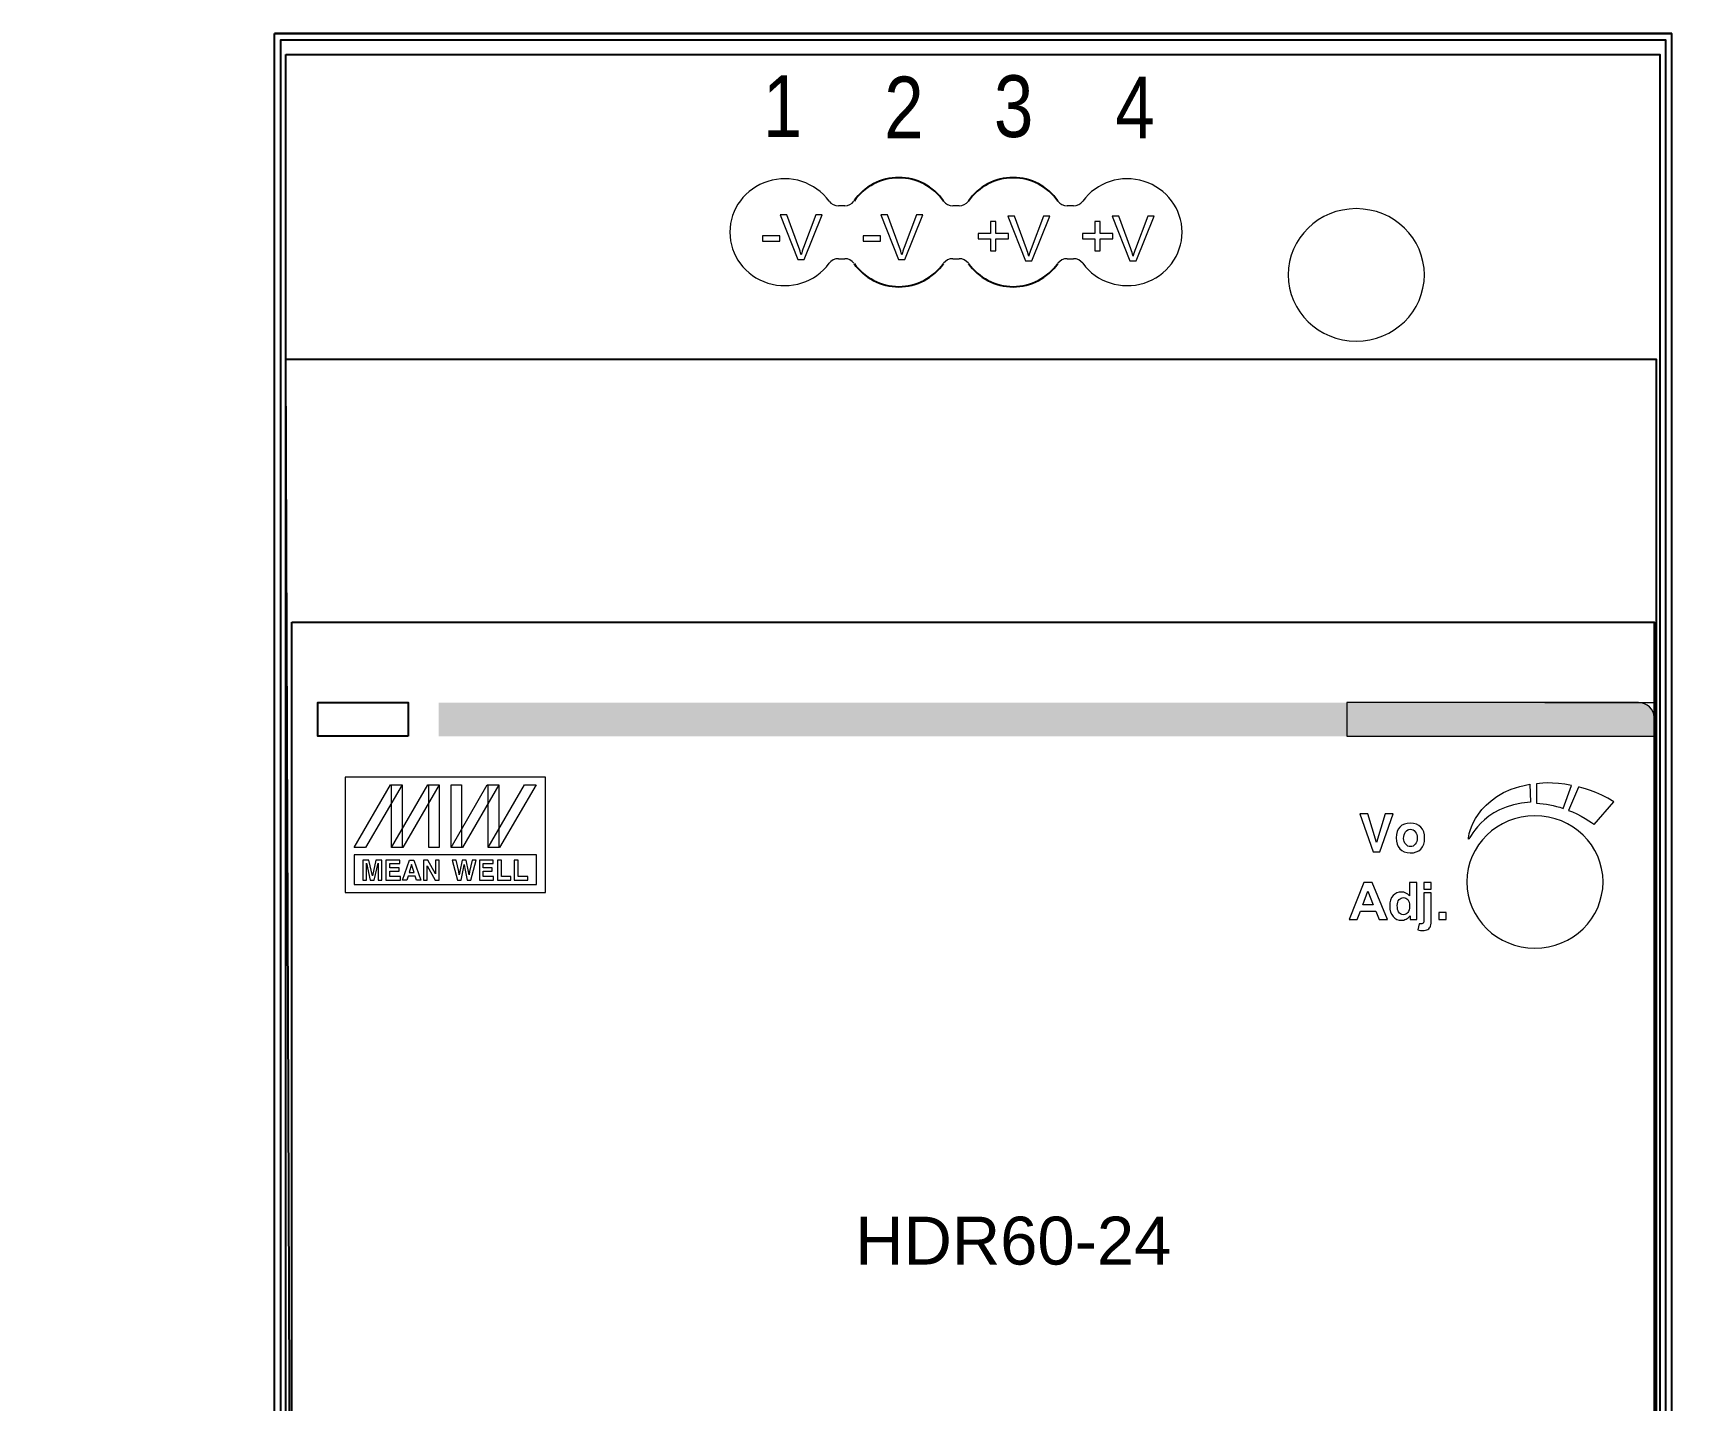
# Model space of a CAD drawing. Header units: millimetres. Extents: x -41 to 354635, y 12 to 309.
# Drawn here: x 896.1 to 958.8, y 72.4 to 123.8 of the extents above; entities that cross this region are included whole.
import ezdxf

# ---------------------------------------------------------------- set-up
doc = ezdxf.new("R2010")
doc.units = ezdxf.units.MM
doc.styles.add('ARIALN', font='ARIALN.TTF')
doc.styles.get("Standard").update_dxf_attribs({"font": 'arial.ttf'})

# ---------------------------------------------------------------- blocks, each defined once
blk = doc.blocks.new('CF_UBI_TEST')
at = {"color": 7, "attachment_point": 1, "style": 'ARIALN'}
for s, insert, char_height, width in [('{\\H1x;DA}', (4.222, 82.421), 2.0982, 51938.4365), ('{\\H1x;DA}', (9.138, 82.421), 2.0982, 51938.4365), ('{\\H1x;DA}', (14.301, 82.421), 2.0982, 51938.4365), ('{\\H1x;DA}', (19.135, 82.421), 2.0982, 51938.4365), ('{\\H1x;DA}', (24.575, 82.421), 2.0982, 51938.4365), ('{\\H1x;DA}', (29.408, 82.421), 2.0982, 51938.4365), ('{\\H1x;DALI}', (14.37, 72.155), 3.69512, 354377.8999), ('TEST', (19.973, 62.97), 1.9, 51938.43645), ('{\\fCentury Gothic|b0|i0|c0|p0;CONTROL}', (20.147, 59.827), 2.25, 70729.67446), ('{\\fCalibri|b0|i0|c0|p0;FREAK}', (20.445, 56.397), 3.7, 113759.6401), ('DA', (15.881, 54.755), 1.7698, 43809.20404), ('UBi', (20.396, 50.867), 8.7, 280539.29984), ('DA', (15.881, 40.081), 1.7698, 43809.20404)]:
    blk.add_mtext(s, dxfattribs=dict(at, insert=insert, char_height=char_height, width=width))
at = {"flags": 1}
for tag, p in [('DA1+', (5.851, 93.011)), ('DA1-', (10.714, 93.011)), ('DA2+', (15.664, 93.011)), ('DA2-', (20.697, 93.014)), ('DA3+', (5.851, -5)), ('DA3-', (10.714, -5)), ('DA4+', (15.664, -5)), ('DA4-', (20.697, -4.997)), ('DA5+', (25.61, -5)), ('DA5-', (30.606, -5))]:
    blk.add_attdef(tag, p, '', height=1, dxfattribs=at)
blk = doc.blocks.new('CF_EDIDIO_4P')
at = {"color": 7, "attachment_point": 1, "style": 'ARIALN'}
for s, insert, char_height, width in [('{\\H1x;+}', (7.747, 84.67), 2.2, 51938.4365), ('-', (12.973, 84.685), 2.2, 51938.4365), ('{\\H1x;+}', (22.747, 84.67), 2.2, 51938.4365), ('-', (27.973, 84.685), 2.2, 51938.4365), ('{\\H1x;IR}', (42.189, 84.683), 2.2, 51938.4365), ('3V3', (50.867, 84.702), 2.2, 51938.4365), ('-', (58.05, 84.672), 2.2, 51938.4365), ('+', (62.839, 84.702), 2.2, 51938.4365), ('{\\H0.88x;DATA 1}', (9.26, 79.44), 2.5, 51938.43645), ('{\\H0.88x;DATA 2}', (24.26, 79.44), 2.5, 51938.43645), ('{\\H0.88x;LG}', (36.995, 79.44), 2.5, 51938.43645), ('{\\H0.88x;LG}', (46.995, 79.44), 2.5, 51938.43645), ('{\\H0.88x;24V}', (58.666, 79.44), 2.5, 51938.43645), ('{\\H0.88x;DALI / DMX LINES}', (9.631, 71.584), 2.5, 51938.43645), ('{\\H0.88x;AUXILARY}', (39.596, 71.584), 2.5, 51938.43645), ('{\\H0.88x;DC IN}', (57.74, 71.584), 2.5, 51938.43645)]:
    blk.add_mtext(s, dxfattribs=dict(at, insert=insert, char_height=char_height, width=width))
at = {"color": 1, "attachment_point": 1, "style": 'ARIALN'}
for s, insert, char_height, width in [('{\\fCalibri|b0|i0|c0|p0;\\H1x;CONTROL}', (50.357, 60.555), 2.82024, 84508.18743), ('\\fCalibri|b0|i0|c0|p0;FREAK', (50.296, 56.881), 4.452, 131949.21015)]:
    blk.add_mtext(s, dxfattribs=dict(at, insert=insert, char_height=char_height, width=width))
at = {"color": 7, "true_color": 0xffffff, "attachment_point": 1, "style": 'ARIALN'}
for s, insert, char_height, width in [('{\\fCalibri|b0|i0|c0|p0;Mon    12:10\\P18/12/2025\\PProfile 1}', (7.447, 59.411), 1.8, 52714.6545), ('{\\fCalibri|b0|i0|c0|p0;DC IN}', (32.886, 56.823), 2, 59475.48285), ('{\\fCalibri|b0|i0|c0|p0;Made In Australia}', (6.794, 47.74), 2, 65423.03113), ('{\\fCalibri|b0|i0|c0|p0;DATA}', (33.065, 44.825), 2, 59475.48285), ('{\\fCalibri|b0|i0|c0|p0;24VDC IN <400mA}', (6.794, 42.957), 1.9, 65423.03113)]:
    blk.add_mtext(s, dxfattribs=dict(at, insert=insert, char_height=char_height, width=width))
at = {"flags": 1}
for tag, p in [('PWR_NEG', (58.516, 93.18)), ('PWR_POS', (63.513, 93.18)), ('DA1+', (8.633, 93.011)), ('DA1-', (13.496, 93.011)), ('DA1G', (18.445, 93.011)), ('DA2+', (23.478, 93.014)), ('DA2-', (28.392, 93.011)), ('DA2G', (33.388, 93.011)), ('IN1', (8.44, -5.076)), ('IN2', (13.299, -5.073)), ('IN3', (18.252, -5.076)), ('IN4', (23.288, -5.076)), ('IN5', (28.198, -5.076)), ('IN6', (33.195, -5.076)), ('IN7', (38.475, -4.997)), ('IN8', (43.341, -5)), ('IN9', (48.29, -5)), ('IN10', (53.326, -5)), ('IN11', (58.237, -5)), ('IN12', (63.233, -5))]:
    blk.add_attdef(tag, p, '', height=1, dxfattribs=at)
blk = doc.blocks.new('CF_UBI_POWER')
at = {"color": 7, "attachment_point": 1, "style": 'ARIALN'}
for s, insert, char_height, width in [('{\\H1x;DA}', (4.222, 82.421), 2.0982, 51938.4365), ('{\\H1x;DA}', (9.138, 82.421), 2.0982, 51938.4365), ('{\\H1x;DA}', (14.301, 82.421), 2.0982, 51938.4365), ('{\\H1x;DA}', (19.135, 82.421), 2.0982, 51938.4365), ('-', (25.294, 82.421), 2.098, 51938.4365), ('+', (30.003, 82.421), 2.098, 51938.4365), ('{\\H0.8119x;DALI }', (9.539, 72.105), 3.69512, 354377.8999), ('TEST', (19.973, 62.97), 1.9, 51938.43645), ('DC IN', (29.332, 62.97), 1.9, 51938.43645), ('{\\fCentury Gothic|b0|i0|c0|p0;CONTROL}', (20.147, 59.827), 2.25, 70729.67446), ('{\\fCalibri|b0|i0|c0|p0;FREAK}', (20.445, 56.397), 3.7, 113759.6401), ('DA', (15.881, 54.755), 1.7698, 43809.20404), ('UBi', (20.396, 50.867), 8.7, 280539.29984), ('POWER', (20.95, 41.232), 3.3, 152994.4125), ('DA', (15.881, 40.081), 1.7698, 43809.20404)]:
    blk.add_mtext(s, dxfattribs=dict(at, insert=insert, char_height=char_height, width=width))
at = {"flags": 1}
for tag, p in [('DA1+', (5.851, 93.011)), ('DA1-', (10.714, 93.011)), ('DA2+', (15.664, 93.011)), ('DA2-', (20.697, 93.014)), ('PWR_NEG', (25.607, 93.014)), ('PWR_POS', (30.603, 93.014)), ('DA3+', (5.848, -4.997)), ('DA3-', (10.714, -5)), ('DA4+', (15.664, -5)), ('DA4-', (20.7, -5)), ('DA5+', (25.61, -5)), ('DA5-', (30.606, -5))]:
    blk.add_attdef(tag, p, '', height=1, dxfattribs=at)
blk = doc.blocks.new('CF_EDIDIO_6P')
at = {"color": 7, "attachment_point": 1, "style": 'ARIALN'}
for s, insert, char_height, width in [('{\\H1x;+}', (10.213, 84.389), 2.2, 51938.4365), ('-', (15.438, 84.404), 2.2, 51938.4365), ('{\\H1x;+}', (25.213, 84.389), 2.2, 51938.4365), ('-', (30.438, 84.404), 2.2, 51938.4365), ('{\\H1x;+}', (40.213, 84.389), 2.2, 51938.4365), ('-', (45.438, 84.404), 2.2, 51938.4365), ('{\\H1x;+}', (55.213, 84.389), 2.2, 51938.4365), ('-', (60.438, 84.404), 2.2, 51938.4365), ('{\\H1x;IR}', (74.655, 84.402), 2.2, 51938.4365), ('3V3', (83.332, 84.421), 2.2, 51938.4365), ('-', (90.516, 84.391), 2.2, 51938.4365), ('+', (95.305, 84.421), 2.2, 51938.4365), ('{\\H0.88x;DATA 1}', (11.725, 79.12), 2.5, 51938.43645), ('{\\H0.88x;DATA 2}', (26.725, 79.12), 2.5, 51938.43645), ('{\\H0.88x;DATA 3}', (41.725, 79.12), 2.5, 51938.43645), ('{\\H0.88x;DATA 4}', (56.725, 79.12), 2.5, 51938.43645), ('{\\H0.88x;LG}', (69.46, 79.083), 2.5, 51938.43645), ('{\\H0.88x;LG}', (79.46, 79.083), 2.5, 51938.43645), ('{\\H0.88x;24V}', (91.132, 79.083), 2.5, 51938.43645), ('{\\H0.88x;DALI / DMX LINES}', (27.814, 71.253), 2.5, 51938.43645), ('{\\H0.88x;AUXILARY}', (72.061, 71.253), 2.5, 51938.43645), ('{\\H0.88x;DC IN}', (90.206, 71.253), 2.5, 51938.43645)]:
    blk.add_mtext(s, dxfattribs=dict(at, insert=insert, char_height=char_height, width=width))
at = {"ltscale": 0.5}
for tag, p in [('DA1+', (11.265, 92.5)), ('DA1-', (16.128, 92.5)), ('DA1G', (20.994, 92.497)), ('DA2+', (25.856, 92.497)), ('DA2-', (30.719, 92.497)), ('DA2G', (35.585, 92.494)), ('DA2+', (40.705, 92.497)), ('DA3-', (45.568, 92.497)), ('DA3G', (50.434, 92.494)), ('DA4+', (55.895, 92.573)), ('DA4-', (60.758, 92.573)), ('DA4G', (65.624, 92.57)), ('PWR_NEG', (90.64, 92.576)), ('PWR_POS', (95.506, 92.573)), ('IN1', (10.826, -5.076)), ('IN2', (15.692, -5.08)), ('IN3', (20.642, -5.08)), ('IN4', (25.678, -5.08)), ('IN5', (30.537, -5.076)), ('IN6', (35.487, -5.076)), ('IN7', (40.523, -5.076)), ('IN8', (45.436, -5.08)), ('IN9', (50.43, -5.076)), ('IN10', (55.716, -5.003)), ('IN11', (60.579, -5.003)), ('IN12', (65.529, -5.003)), ('IN13', (70.565, -5.003)), ('IN14', (75.475, -5.003)), ('IN15', (80.471, -5.003)), ('IN16', (85.504, -5)), ('IN17', (90.417, -5.003)), ('IN18', (95.411, -5))]:
    blk.add_attdef(tag, p, '', height=1, dxfattribs=at)
blk = doc.blocks.new('CF_DALI_0_10')
at = {"color": 7, "attachment_point": 1, "style": 'ARIALN'}
for s, insert, char_height, width in [('{\\H1x;+}', (8.06, 83.52), 2.0982, 51938.4365), ('{\\H1x;-}', (13.058, 83.52), 2.0982, 51938.4365), ('SPARE', (32.957, 83.52), 1.8, 51938.4365), ('{\\H1x;-}', (58.723, 83.52), 2.0982, 51938.4365), ('{\\H1x;+}', (63.423, 83.52), 2.0982, 51938.4365), ('{\\H1x;DC IN}', (7.62, 72.398), 2.2, 51938.4365), ('SPARE', (32.906, 72.442), 2.2, 51938.43645), ('0-10V', (58.167, 72.398), 2.2, 51938.4365)]:
    blk.add_mtext(s, dxfattribs=dict(at, insert=insert, char_height=char_height, width=width))
at = {"color": 254, "lineweight": 5, "insert": (34.159, 57.722), "char_height": 2, "width": 59475.48285, "attachment_point": 1, "style": 'ARIALN'}
blk.add_mtext('{\\fCalibri|b0|i0|c0|p0;DC IN}', dxfattribs=at)
at = {"ltscale": 0.5}
for tag, p in [('PWR_POS', (8.677, 92.944)), ('PWR_NEG', (13.539, 92.944)), ('DA1+', (48.349, -5)), ('DA1-', (53.385, -5))]:
    blk.add_attdef(tag, p, '', height=1, dxfattribs=at)
blk = doc.blocks.new('CF_LIDA_D')
at = {"color": 7, "attachment_point": 1, "style": 'ARIALN'}
for s, insert, char_height, width in [('1', (8.687, 83.502), 2.098, 51938.4365), ('SPARE', (25.851, 83.52), 1.8, 51938.4365), ('DA', (37.805, 83.52), 1.8, 51938.4365), ('DA', (43.383, 83.442), 1.8, 51938.4365), ('DA', (48.456, 83.442), 1.8, 51938.4365), ('DA', (53.413, 83.442), 1.8, 51938.4365), ('{\\H1x;-}', (58.723, 83.52), 2.0982, 51938.4365), ('{\\H1x;+}', (63.423, 83.52), 2.0982, 51938.4365), ('TRIGGER', (5.016, 72.495), 2.2, 51938.43645), ('NOT USED', (20.366, 72.442), 2.2, 51938.43645), ('DALI', (39.208, 72.442), 2.2, 51938.43645), ('DALI', (49.074, 72.442), 2.2, 51938.43645), ('{\\H1x;DC IN}', (58.167, 72.398), 2.2, 51938.4365)]:
    blk.add_mtext(s, dxfattribs=dict(at, insert=insert, char_height=char_height, width=width))
at = {"color": 254, "lineweight": 5, "insert": (34.159, 57.722), "char_height": 2, "width": 59475.48285, "attachment_point": 1, "style": 'ARIALN'}
blk.add_mtext('{\\fCalibri|b0|i0|c0|p0;DC IN}', dxfattribs=at)
at = {"ltscale": 0.5}
for tag, p in [('DA1+', (38.715, 93.02)), ('DA1-', (43.578, 93.02)), ('PWR_NEG', (58.473, 93.02)), ('PWR_POS', (63.556, 93.02))]:
    blk.add_attdef(tag, p, '', height=1, dxfattribs=at)
blk = doc.blocks.new('CF_DMX_SLITTER')
at = {"color": 7, "lineweight": 5, "attachment_point": 1, "style": 'ARIALN'}
for s, insert, char_height, width in [('{\\H1x;+}', (8.655, 83.459), 2.0982, 51938.11715), ('{\\H1x;-}', (13.906, 83.723), 2.0982, 51937.97016), ('{\\H1x;+}', (24.345, 83.459), 2.0982, 51938.11715), ('{\\H1x;-}', (29.596, 83.723), 2.0982, 51937.97016), ('{\\H1x;-}', (58.723, 83.58), 2.0982, 51938.4365), ('{\\H1x;-}', (58.723, 83.58), 2.0982, 51938.4365), ('{\\H1x;+}', (63.423, 83.58), 2.0982, 51938.4365), ('{\\H1x;+}', (63.423, 83.421), 2.0982, 51938.4365), ('NOT CONNECTED', (39.338, 82.883, 25.658), 1.6, 51938.4365), ('DMX512 IN', (8.55, 71.682, 25.658), 1.6, 51938.43645), ('DMX THRU', (24.487, 71.629, 25.658), 1.6, 51938.43645), ('SPARE', (44.146, 71.744, 25.658), 1.6, 51938.4365), ('24VDC IN', (57.284, 71.744, 25.658), 1.6, 51938.4365)]:
    blk.add_mtext(s, dxfattribs=dict(at, insert=insert, char_height=char_height, width=width))
at = {"color": 1, "lineweight": 5, "attachment_point": 1, "style": 'ARIALN'}
for s, insert, char_height, width in [('{\\fCalibri|b0|i0|c0|p0;\\H1x;CONTROL}', (4.921, 61.479), 2.82024, 84508.18743), ('\\pxt97;{\\fCalibri|b0|i0|c0|p0;-A}', (65.501, 59.745), 2, 57310.60286), ('\\fCalibri|b0|i0|c0|p0;FREAK', (4.861, 57.805), 4.452, 131949.21015)]:
    blk.add_mtext(s, dxfattribs=dict(at, insert=insert, char_height=char_height, width=width))
at = {"color": 254, "lineweight": 5, "char_height": 2, "width": 59475.48285, "attachment_point": 1, "style": 'ARIALN'}
for s, insert in [('{\\fCalibri|b0|i0|c0|p0;DC IN}', (34.159, 57.722)), ('{\\fCalibri|b0|i0|c0|p0;DATA}', (34.339, 42.672))]:
    blk.add_mtext(s, dxfattribs=dict(at, insert=insert))
at = {"ltscale": 0.5}
for tag, p in [('DA1+', (8.673, 92.947)), ('DA1-', (13.536, 92.947)), ('DA1G', (18.486, 92.947)), ('DA2+', (23.519, 92.95)), ('DA2-', (28.381, 92.95)), ('DA2G', (33.331, 92.95)), ('PWR_NEG', (58.473, 93.02)), ('PWR_POS', (63.47, 93.02)), ('DA3+', (8.495, -5.073)), ('DA3-', (13.357, -5.073)), ('DA3G', (18.307, -5.073)), ('DA4+', (23.343, -5.073)), ('DA4-', (28.206, -5.073)), ('DA4G', (33.155, -5.073)), ('DA5+', (38.53, -4.994)), ('DA5-', (43.393, -4.994)), ('DA5G', (48.342, -4.994)), ('DA6+', (53.381, -4.997)), ('DA6-', (58.244, -4.997)), ('DA6G', (63.194, -4.997))]:
    blk.add_attdef(tag, p, '', height=1, dxfattribs=at)
blk = doc.blocks.new('ADM_HDR60-24')
h = blk.add_hatch(color=7)
edge = h.paths.add_edge_path(flags=0)
edge.add_spline(control_points=[(6.173, 62.518), (6.173, 62.518), (51.249, 62.518), (51.249, 62.518), (51.571, 62.518), (51.835, 62.269), (51.835, 61.965), (51.835, 61.965), (51.835, 61.254), (51.835, 61.254), (51.835, 61.254), (6.169, 61.254), (6.169, 61.254), (6.169, 61.254), (6.173, 62.518), (6.173, 62.518), (6.173, 62.518), (6.173, 62.518), (6.173, 62.518)], knot_values=[0, 0, 0, 0, 1, 1, 1, 2, 2, 2, 3, 3, 3, 4, 4, 4, 5, 5, 5, 6, 6, 6, 6], degree=3, periodic=1)
at = {"ltscale": 0.5}
for p, q in [((52.5, 87.672), (0, 87.672)), ((17.5, 87.672), (52.5, 87.672))]:
    blk.add_line(p, q, dxfattribs=at)
for points in [[(0, 87.672), (52.496, 87.672), (52.496, 0), (0, 0)], [(52.26, 0.23), (0.246, 0.23), (0.246, 87.433), (52.26, 87.433)], [(0.435, 86.88), (52.052, 86.88), (52.052, 0.793), (0.435, 0.793)], [(51.91, 12.249), (0.652, 12.249), (0.435, 75.423), (51.91, 75.423)], [(0.652, 65.542), (51.835, 65.542), (51.835, 22.13), (0.652, 22.13)], [(5.028, 61.251), (1.628, 61.251), (1.628, 62.519), (5.028, 62.519)]]:
    blk.add_lwpolyline(points, close=True, dxfattribs=at)
at = {"color": 7, "lineweight": 5}
for points in [[(21.428, 81.193), (21.191, 81.193)], [(25.725, 81.193), (25.488, 81.193)], [(30.023, 81.193), (29.787, 81.193)], [(21.191, 79.203), (21.428, 79.203)], [(25.488, 79.203), (25.725, 79.203)], [(29.787, 79.203), (30.023, 79.203)], [(47.735, 62.519), (51.807, 62.519)]]:
    blk.add_lwpolyline(points, dxfattribs=at)
at = {"ltscale": 0.5}
for centre, start, end in [((23.459, 80.198), 34.81626, 145.18374), ((27.756, 80.198), 34.81626, 145.18374), ((23.459, 80.198), 214.82619, 325.17381), ((27.756, 80.198), 214.82619, 325.17381)]:
    blk.add_arc(centre, 2.049, start, end, dxfattribs=at)
at = {"color": 7, "lineweight": 5}
for points, knots in [([(20.843, 81.368), (20.322, 82.077), (19.391, 82.377), (18.54, 82.11), (17.689, 81.843), (17.112, 81.07), (17.112, 80.198), (17.112, 79.326), (17.689, 78.553), (18.54, 78.286), (19.391, 78.02), (20.322, 78.319), (20.843, 79.028)], [0, 0, 0, 0, 1, 1, 1, 2, 2, 2, 3, 3, 3, 4, 4, 4, 4]), ([(30.372, 79.028), (30.892, 78.319), (31.823, 78.02), (32.674, 78.286), (33.525, 78.553), (34.103, 79.326), (34.103, 80.198), (34.103, 81.07), (33.525, 81.843), (32.674, 82.11), (31.823, 82.377), (30.892, 82.077), (30.372, 81.368)], [0, 0, 0, 0, 1, 1, 1, 2, 2, 2, 3, 3, 3, 4, 4, 4, 4]), ([(40.646, 81.083), (42.06, 81.083), (43.206, 79.969), (43.206, 78.594), (43.206, 77.219), (42.06, 76.104), (40.646, 76.104), (39.233, 76.104), (38.087, 77.219), (38.087, 78.594), (38.087, 79.969), (39.233, 81.083), (40.646, 81.083), (40.646, 81.083), (40.646, 81.083), (40.646, 81.083)], [0, 0, 0, 0, 1, 1, 1, 2, 2, 2, 3, 3, 3, 4, 4, 4, 5, 5, 5, 5]), ([(19.671, 79.168), (19.671, 79.168), (19.005, 80.846), (19.005, 80.846), (19.005, 80.846), (19.252, 80.846), (19.252, 80.846), (19.252, 80.846), (19.7, 79.627), (19.7, 79.627), (19.736, 79.529), (19.766, 79.438), (19.79, 79.352), (19.817, 79.444), (19.848, 79.535), (19.883, 79.627), (19.883, 79.627), (20.348, 80.846), (20.348, 80.846), (20.348, 80.846), (20.581, 80.846), (20.581, 80.846), (20.581, 80.846), (19.908, 79.168), (19.908, 79.168), (19.908, 79.168), (19.671, 79.168), (19.671, 79.168), (19.671, 79.168), (19.671, 79.168), (19.671, 79.168)], [0, 0, 0, 0, 1, 1, 1, 2, 2, 2, 3, 3, 3, 4, 4, 4, 5, 5, 5, 6, 6, 6, 7, 7, 7, 8, 8, 8, 9, 9, 9, 10, 10, 10, 10]), ([(23.454, 79.168), (23.454, 79.168), (22.788, 80.846), (22.788, 80.846), (22.788, 80.846), (23.035, 80.846), (23.035, 80.846), (23.035, 80.846), (23.483, 79.627), (23.483, 79.627), (23.519, 79.529), (23.549, 79.438), (23.573, 79.352), (23.6, 79.444), (23.631, 79.535), (23.666, 79.627), (23.666, 79.627), (24.131, 80.846), (24.131, 80.846), (24.131, 80.846), (24.364, 80.846), (24.364, 80.846), (24.364, 80.846), (23.691, 79.168), (23.691, 79.168), (23.691, 79.168), (23.454, 79.168), (23.454, 79.168), (23.454, 79.168), (23.454, 79.168), (23.454, 79.168)], [0, 0, 0, 0, 1, 1, 1, 2, 2, 2, 3, 3, 3, 4, 4, 4, 5, 5, 5, 6, 6, 6, 7, 7, 7, 8, 8, 8, 9, 9, 9, 10, 10, 10, 10]), ([(26.908, 79.495), (26.908, 79.495), (26.908, 79.954), (26.908, 79.954), (26.908, 79.954), (26.438, 79.954), (26.438, 79.954), (26.438, 79.954), (26.438, 80.146), (26.438, 80.146), (26.438, 80.146), (26.908, 80.146), (26.908, 80.146), (26.908, 80.146), (26.908, 80.603), (26.908, 80.603), (26.908, 80.603), (27.108, 80.603), (27.108, 80.603), (27.108, 80.603), (27.108, 80.146), (27.108, 80.146), (27.108, 80.146), (27.577, 80.146), (27.577, 80.146), (27.577, 80.146), (27.577, 79.954), (27.577, 79.954), (27.577, 79.954), (27.108, 79.954), (27.108, 79.954), (27.108, 79.954), (27.108, 79.495), (27.108, 79.495), (27.108, 79.495), (26.908, 79.495), (26.908, 79.495), (26.908, 79.495), (26.908, 79.495), (26.908, 79.495)], [0, 0, 0, 0, 1, 1, 1, 2, 2, 2, 3, 3, 3, 4, 4, 4, 5, 5, 5, 6, 6, 6, 7, 7, 7, 8, 8, 8, 9, 9, 9, 10, 10, 10, 11, 11, 11, 12, 12, 12, 13, 13, 13, 13]), ([(28.224, 79.118), (28.224, 79.118), (27.558, 80.795), (27.558, 80.795), (27.558, 80.795), (27.805, 80.795), (27.805, 80.795), (27.805, 80.795), (28.253, 79.576), (28.253, 79.576), (28.289, 79.478), (28.319, 79.387), (28.343, 79.302), (28.37, 79.393), (28.401, 79.485), (28.436, 79.576), (28.436, 79.576), (28.901, 80.795), (28.901, 80.795), (28.901, 80.795), (29.134, 80.795), (29.134, 80.795), (29.134, 80.795), (28.461, 79.118), (28.461, 79.118), (28.461, 79.118), (28.224, 79.118), (28.224, 79.118), (28.224, 79.118), (28.224, 79.118), (28.224, 79.118)], [0, 0, 0, 0, 1, 1, 1, 2, 2, 2, 3, 3, 3, 4, 4, 4, 5, 5, 5, 6, 6, 6, 7, 7, 7, 8, 8, 8, 9, 9, 9, 10, 10, 10, 10]), ([(30.828, 79.495), (30.828, 79.495), (30.828, 79.954), (30.828, 79.954), (30.828, 79.954), (30.358, 79.954), (30.358, 79.954), (30.358, 79.954), (30.358, 80.146), (30.358, 80.146), (30.358, 80.146), (30.828, 80.146), (30.828, 80.146), (30.828, 80.146), (30.828, 80.603), (30.828, 80.603), (30.828, 80.603), (31.028, 80.603), (31.028, 80.603), (31.028, 80.603), (31.028, 80.146), (31.028, 80.146), (31.028, 80.146), (31.497, 80.146), (31.497, 80.146), (31.497, 80.146), (31.497, 79.954), (31.497, 79.954), (31.497, 79.954), (31.028, 79.954), (31.028, 79.954), (31.028, 79.954), (31.028, 79.495), (31.028, 79.495), (31.028, 79.495), (30.828, 79.495), (30.828, 79.495), (30.828, 79.495), (30.828, 79.495), (30.828, 79.495)], [0, 0, 0, 0, 1, 1, 1, 2, 2, 2, 3, 3, 3, 4, 4, 4, 5, 5, 5, 6, 6, 6, 7, 7, 7, 8, 8, 8, 9, 9, 9, 10, 10, 10, 11, 11, 11, 12, 12, 12, 13, 13, 13, 13]), ([(32.144, 79.118), (32.144, 79.118), (31.478, 80.795), (31.478, 80.795), (31.478, 80.795), (31.725, 80.795), (31.725, 80.795), (31.725, 80.795), (32.173, 79.576), (32.173, 79.576), (32.209, 79.478), (32.239, 79.387), (32.263, 79.302), (32.29, 79.393), (32.321, 79.485), (32.356, 79.576), (32.356, 79.576), (32.821, 80.795), (32.821, 80.795), (32.821, 80.795), (33.054, 80.795), (33.054, 80.795), (33.054, 80.795), (32.381, 79.118), (32.381, 79.118), (32.381, 79.118), (32.144, 79.118), (32.144, 79.118), (32.144, 79.118), (32.144, 79.118), (32.144, 79.118)], [0, 0, 0, 0, 1, 1, 1, 2, 2, 2, 3, 3, 3, 4, 4, 4, 5, 5, 5, 6, 6, 6, 7, 7, 7, 8, 8, 8, 9, 9, 9, 10, 10, 10, 10]), ([(18.338, 79.86), (18.338, 79.86), (18.338, 80.066), (18.338, 80.066), (18.338, 80.066), (18.993, 80.066), (18.993, 80.066), (18.993, 80.066), (18.993, 79.86), (18.993, 79.86), (18.993, 79.86), (18.338, 79.86), (18.338, 79.86), (18.338, 79.86), (18.338, 79.86), (18.338, 79.86)], [0, 0, 0, 0, 1, 1, 1, 2, 2, 2, 3, 3, 3, 4, 4, 4, 5, 5, 5, 5]), ([(22.121, 79.86), (22.121, 79.86), (22.121, 80.066), (22.121, 80.066), (22.121, 80.066), (22.776, 80.066), (22.776, 80.066), (22.776, 80.066), (22.776, 79.86), (22.776, 79.86), (22.776, 79.86), (22.121, 79.86), (22.121, 79.86), (22.121, 79.86), (22.121, 79.86), (22.121, 79.86)], [0, 0, 0, 0, 1, 1, 1, 2, 2, 2, 3, 3, 3, 4, 4, 4, 5, 5, 5, 5]), ([(40.288, 62.518), (40.288, 62.518), (51.249, 62.518), (51.249, 62.518), (51.571, 62.518), (51.835, 62.269), (51.835, 61.965), (51.835, 61.965), (51.835, 61.254), (51.835, 61.254), (51.835, 61.254), (40.288, 61.254), (40.288, 61.254), (40.288, 61.254), (40.288, 62.518), (40.288, 62.518), (40.288, 62.518), (40.288, 62.518), (40.288, 62.518)], [0, 0, 0, 0, 1, 1, 1, 2, 2, 2, 3, 3, 3, 4, 4, 4, 5, 5, 5, 6, 6, 6, 6]), ([(10.188, 55.383), (10.188, 55.383), (2.663, 55.383), (2.663, 55.383), (2.663, 55.383), (2.663, 59.711), (2.663, 59.711), (2.663, 59.711), (10.188, 59.711), (10.188, 59.711), (10.188, 59.711), (10.188, 55.383), (10.188, 55.383), (10.188, 55.383), (10.188, 55.383), (10.188, 55.383)], [0, 0, 0, 0, 1, 1, 1, 2, 2, 2, 3, 3, 3, 4, 4, 4, 5, 5, 5, 5]), ([(4.363, 59.424), (4.363, 59.424), (3, 57.074), (3, 57.074), (3, 57.074), (3.428, 57.074), (3.428, 57.074), (3.428, 57.074), (4.801, 59.424), (4.801, 59.424), (4.801, 59.424), (4.363, 59.424), (4.363, 59.424), (4.363, 59.424), (4.363, 59.424), (4.363, 59.424)], [0, 0, 0, 0, 1, 1, 1, 2, 2, 2, 3, 3, 3, 4, 4, 4, 5, 5, 5, 5]), ([(5.766, 59.424), (5.766, 59.424), (4.403, 57.074), (4.403, 57.074), (4.403, 57.074), (4.831, 57.074), (4.831, 57.074), (4.831, 57.074), (6.194, 59.424), (6.194, 59.424), (6.194, 59.424), (5.766, 59.424), (5.766, 59.424), (5.766, 59.424), (5.766, 59.424), (5.766, 59.424)], [0, 0, 0, 0, 1, 1, 1, 2, 2, 2, 3, 3, 3, 4, 4, 4, 5, 5, 5, 5]), ([(4.403, 59.424), (4.403, 59.424), (4.403, 57.074), (4.403, 57.074), (4.403, 57.074), (4.801, 57.074), (4.801, 57.074), (4.801, 57.074), (4.801, 59.424), (4.801, 59.424), (4.801, 59.424), (4.403, 59.424), (4.403, 59.424), (4.403, 59.424), (4.403, 59.424), (4.403, 59.424)], [0, 0, 0, 0, 1, 1, 1, 2, 2, 2, 3, 3, 3, 4, 4, 4, 5, 5, 5, 5]), ([(5.797, 59.424), (5.797, 59.424), (5.797, 57.074), (5.797, 57.074), (5.797, 57.074), (6.194, 57.074), (6.194, 57.074), (6.194, 57.074), (6.194, 59.424), (6.194, 59.424), (6.194, 59.424), (5.797, 59.424), (5.797, 59.424), (5.797, 59.424), (5.797, 59.424), (5.797, 59.424)], [0, 0, 0, 0, 1, 1, 1, 2, 2, 2, 3, 3, 3, 4, 4, 4, 5, 5, 5, 5]), ([(6.637, 59.424), (6.637, 59.424), (6.637, 57.074), (6.637, 57.074), (6.637, 57.074), (7.034, 57.074), (7.034, 57.074), (7.034, 57.074), (7.034, 59.424), (7.034, 59.424), (7.034, 59.424), (6.637, 59.424), (6.637, 59.424), (6.637, 59.424), (6.637, 59.424), (6.637, 59.424)], [0, 0, 0, 0, 1, 1, 1, 2, 2, 2, 3, 3, 3, 4, 4, 4, 5, 5, 5, 5]), ([(8, 59.424), (8, 59.424), (6.637, 57.074), (6.637, 57.074), (6.637, 57.074), (7.066, 57.074), (7.066, 57.074), (7.066, 57.074), (8.428, 59.424), (8.428, 59.424), (8.428, 59.424), (8, 59.424), (8, 59.424), (8, 59.424), (8, 59.424), (8, 59.424)], [0, 0, 0, 0, 1, 1, 1, 2, 2, 2, 3, 3, 3, 4, 4, 4, 5, 5, 5, 5]), ([(9.394, 59.424), (9.394, 59.424), (8.031, 57.074), (8.031, 57.074), (8.031, 57.074), (8.459, 57.074), (8.459, 57.074), (8.459, 57.074), (9.832, 59.424), (9.832, 59.424), (9.832, 59.424), (9.394, 59.424), (9.394, 59.424), (9.394, 59.424), (9.394, 59.424), (9.394, 59.424)], [0, 0, 0, 0, 1, 1, 1, 2, 2, 2, 3, 3, 3, 4, 4, 4, 5, 5, 5, 5]), ([(8.031, 59.424), (8.031, 59.424), (8.031, 57.074), (8.031, 57.074), (8.031, 57.074), (8.428, 57.074), (8.428, 57.074), (8.428, 57.074), (8.428, 59.424), (8.428, 59.424), (8.428, 59.424), (8.031, 59.424), (8.031, 59.424), (8.031, 59.424), (8.031, 59.424), (8.031, 59.424)], [0, 0, 0, 0, 1, 1, 1, 2, 2, 2, 3, 3, 3, 4, 4, 4, 5, 5, 5, 5]), ([(47.194, 58.771), (47.194, 58.771), (47.163, 59.45), (47.163, 59.45), (45.1, 59.079), (44.855, 57.5), (44.861, 57.395), (44.87, 57.227), (45.304, 58.663), (47.194, 58.771), (47.194, 58.771), (47.194, 58.771), (47.194, 58.771)], [0, 0, 0, 0, 1, 1, 1, 2, 2, 2, 3, 3, 3, 4, 4, 4, 4]), ([(48.735, 59.402), (48.735, 59.402), (48.416, 58.541), (48.416, 58.541), (48.095, 58.651), (47.757, 58.718), (47.414, 58.74), (47.414, 58.74), (47.42, 59.46), (47.42, 59.46), (47.421, 59.474), (48.06, 59.56), (48.735, 59.402), (48.735, 59.402), (48.735, 59.402), (48.735, 59.402)], [0, 0, 0, 0, 1, 1, 1, 2, 2, 2, 3, 3, 3, 4, 4, 4, 5, 5, 5, 5]), ([(48.622, 58.461), (48.622, 58.461), (48.997, 59.343), (48.997, 59.343), (48.997, 59.343), (49.751, 59.187), (50.328, 58.784), (50.328, 58.784), (49.585, 57.938), (49.585, 57.938), (49.585, 57.938), (49.017, 58.348), (48.622, 58.461), (48.622, 58.461), (48.622, 58.461), (48.622, 58.461)], [0, 0, 0, 0, 1, 1, 1, 2, 2, 2, 3, 3, 3, 4, 4, 4, 5, 5, 5, 5]), ([(42.035, 58.334), (42.035, 58.334), (41.537, 56.911), (41.537, 56.911), (41.537, 56.911), (41.278, 56.911), (41.278, 56.911), (41.278, 56.911), (40.783, 58.334), (40.783, 58.334), (40.783, 58.334), (41.086, 58.334), (41.086, 58.334), (41.086, 58.334), (41.409, 57.263), (41.409, 57.263), (41.409, 57.263), (41.73, 58.334), (41.73, 58.334), (41.73, 58.334), (42.035, 58.334), (42.035, 58.334), (42.035, 58.334), (42.035, 58.334), (42.035, 58.334)], [0, 0, 0, 0, 1, 1, 1, 2, 2, 2, 3, 3, 3, 4, 4, 4, 5, 5, 5, 6, 6, 6, 7, 7, 7, 8, 8, 8, 8]), ([(43.217, 57.427), (43.217, 57.248), (43.169, 57.111), (43.073, 57.013), (42.978, 56.915), (42.843, 56.867), (42.669, 56.867), (42.507, 56.867), (42.379, 56.917), (42.286, 57.019), (42.192, 57.12), (42.145, 57.259), (42.145, 57.434), (42.145, 57.608), (42.192, 57.743), (42.286, 57.84), (42.379, 57.938), (42.511, 57.987), (42.681, 57.987), (42.85, 57.987), (42.981, 57.937), (43.076, 57.839), (43.17, 57.74), (43.217, 57.602), (43.217, 57.427), (43.217, 57.427), (43.217, 57.427), (43.217, 57.427)], [0, 0, 0, 0, 1, 1, 1, 2, 2, 2, 3, 3, 3, 4, 4, 4, 5, 5, 5, 6, 6, 6, 7, 7, 7, 8, 8, 8, 9, 9, 9, 9]), ([(42.936, 57.426), (42.936, 57.523), (42.912, 57.602), (42.864, 57.663), (42.816, 57.724), (42.755, 57.755), (42.681, 57.755), (42.608, 57.755), (42.547, 57.722), (42.499, 57.657), (42.452, 57.592), (42.428, 57.509), (42.428, 57.408), (42.428, 57.324), (42.453, 57.252), (42.504, 57.192), (42.554, 57.133), (42.614, 57.103), (42.685, 57.103), (42.759, 57.103), (42.819, 57.133), (42.866, 57.193), (42.913, 57.254), (42.936, 57.331), (42.936, 57.426), (42.936, 57.426), (42.936, 57.426), (42.936, 57.426)], [0, 0, 0, 0, 1, 1, 1, 2, 2, 2, 3, 3, 3, 4, 4, 4, 5, 5, 5, 6, 6, 6, 7, 7, 7, 8, 8, 8, 9, 9, 9, 9]), ([(47.36, 58.265), (48.774, 58.265), (49.919, 57.15), (49.919, 55.775), (49.919, 54.4), (48.774, 53.285), (47.36, 53.285), (45.946, 53.285), (44.8, 54.4), (44.8, 55.775), (44.8, 57.15), (45.946, 58.265), (47.36, 58.265), (47.36, 58.265), (47.36, 58.265), (47.36, 58.265)], [0, 0, 0, 0, 1, 1, 1, 2, 2, 2, 3, 3, 3, 4, 4, 4, 5, 5, 5, 5]), ([(9.851, 55.682), (9.851, 55.682), (3, 55.682), (3, 55.682), (3, 55.682), (3, 56.796), (3, 56.796), (3, 56.796), (9.851, 56.796), (9.851, 56.796), (9.851, 56.796), (9.851, 55.682), (9.851, 55.682), (9.851, 55.682), (9.851, 55.682), (9.851, 55.682)], [0, 0, 0, 0, 1, 1, 1, 2, 2, 2, 3, 3, 3, 4, 4, 4, 5, 5, 5, 5]), ([(3.815, 56.599), (3.815, 56.599), (4.036, 56.599), (4.036, 56.599), (4.036, 56.599), (4.036, 55.845), (4.036, 55.845), (4.036, 55.845), (3.893, 55.845), (3.893, 55.845), (3.893, 55.845), (3.893, 56.355), (3.893, 56.355), (3.893, 56.37), (3.893, 56.39), (3.893, 56.417), (3.894, 56.443), (3.894, 56.463), (3.894, 56.478), (3.894, 56.478), (3.754, 55.845), (3.754, 55.845), (3.754, 55.845), (3.604, 55.845), (3.604, 55.845), (3.604, 55.845), (3.465, 56.478), (3.465, 56.478), (3.465, 56.463), (3.465, 56.443), (3.466, 56.417), (3.466, 56.39), (3.466, 56.37), (3.466, 56.355), (3.466, 56.355), (3.466, 55.845), (3.466, 55.845), (3.466, 55.845), (3.323, 55.845), (3.323, 55.845), (3.323, 55.845), (3.323, 56.599), (3.323, 56.599), (3.323, 56.599), (3.547, 56.599), (3.547, 56.599), (3.547, 56.599), (3.681, 56.006), (3.681, 56.006), (3.681, 56.006), (3.815, 56.599), (3.815, 56.599), (3.815, 56.599), (3.815, 56.599), (3.815, 56.599)], [0, 0, 0, 0, 1, 1, 1, 2, 2, 2, 3, 3, 3, 4, 4, 4, 5, 5, 5, 6, 6, 6, 7, 7, 7, 8, 8, 8, 9, 9, 9, 10, 10, 10, 11, 11, 11, 12, 12, 12, 13, 13, 13, 14, 14, 14, 15, 15, 15, 16, 16, 16, 17, 17, 17, 18, 18, 18, 18]), ([(4.714, 56.466), (4.714, 56.466), (4.331, 56.466), (4.331, 56.466), (4.331, 56.466), (4.331, 56.306), (4.331, 56.306), (4.331, 56.306), (4.682, 56.306), (4.682, 56.306), (4.682, 56.306), (4.682, 56.175), (4.682, 56.175), (4.682, 56.175), (4.331, 56.175), (4.331, 56.175), (4.331, 56.175), (4.331, 55.981), (4.331, 55.981), (4.331, 55.981), (4.732, 55.981), (4.732, 55.981), (4.732, 55.981), (4.732, 55.845), (4.732, 55.845), (4.732, 55.845), (4.181, 55.845), (4.181, 55.845), (4.181, 55.845), (4.181, 56.599), (4.181, 56.599), (4.181, 56.599), (4.714, 56.599), (4.714, 56.599), (4.714, 56.599), (4.714, 56.466), (4.714, 56.466), (4.714, 56.466), (4.714, 56.466), (4.714, 56.466)], [0, 0, 0, 0, 1, 1, 1, 2, 2, 2, 3, 3, 3, 4, 4, 4, 5, 5, 5, 6, 6, 6, 7, 7, 7, 8, 8, 8, 9, 9, 9, 10, 10, 10, 11, 11, 11, 12, 12, 12, 13, 13, 13, 13]), ([(4.808, 55.845), (4.808, 55.845), (4.97, 55.845), (4.97, 55.845), (4.97, 55.845), (5.02, 55.999), (5.02, 55.999), (5.02, 55.999), (5.291, 55.999), (5.291, 55.999), (5.291, 55.999), (5.339, 55.845), (5.339, 55.845), (5.339, 55.845), (5.506, 55.845), (5.506, 55.845), (5.506, 55.845), (5.245, 56.599), (5.245, 56.599), (5.245, 56.599), (5.072, 56.599), (5.072, 56.599), (5.072, 56.599), (4.808, 55.845), (4.808, 55.845), (4.808, 55.845), (4.808, 55.845), (4.808, 55.845)], [0, 0, 0, 0, 1, 1, 1, 2, 2, 2, 3, 3, 3, 4, 4, 4, 5, 5, 5, 6, 6, 6, 7, 7, 7, 8, 8, 8, 9, 9, 9, 9]), ([(5.602, 56.599), (5.602, 56.599), (5.762, 56.599), (5.762, 56.599), (5.762, 56.599), (6.053, 56.075), (6.053, 56.075), (6.053, 56.075), (6.053, 56.599), (6.053, 56.599), (6.053, 56.599), (6.195, 56.599), (6.195, 56.599), (6.195, 56.599), (6.195, 55.845), (6.195, 55.845), (6.195, 55.845), (6.042, 55.845), (6.042, 55.845), (6.042, 55.845), (5.744, 56.379), (5.744, 56.379), (5.744, 56.379), (5.744, 55.845), (5.744, 55.845), (5.744, 55.845), (5.602, 55.845), (5.602, 55.845), (5.602, 55.845), (5.602, 56.599), (5.602, 56.599), (5.602, 56.599), (5.602, 56.599), (5.602, 56.599)], [0, 0, 0, 0, 1, 1, 1, 2, 2, 2, 3, 3, 3, 4, 4, 4, 5, 5, 5, 6, 6, 6, 7, 7, 7, 8, 8, 8, 9, 9, 9, 10, 10, 10, 11, 11, 11, 11]), ([(6.833, 56.599), (6.833, 56.599), (6.928, 56.167), (6.928, 56.167), (6.928, 56.167), (6.948, 56.047), (6.948, 56.047), (6.948, 56.047), (6.969, 56.165), (6.969, 56.165), (6.969, 56.165), (7.049, 56.599), (7.049, 56.599), (7.049, 56.599), (7.206, 56.599), (7.206, 56.599), (7.206, 56.599), (7.29, 56.167), (7.29, 56.167), (7.29, 56.167), (7.312, 56.047), (7.312, 56.047), (7.312, 56.047), (7.334, 56.163), (7.334, 56.163), (7.334, 56.163), (7.428, 56.599), (7.428, 56.599), (7.428, 56.599), (7.581, 56.599), (7.581, 56.599), (7.581, 56.599), (7.381, 55.845), (7.381, 55.845), (7.381, 55.845), (7.238, 55.845), (7.238, 55.845), (7.238, 55.845), (7.152, 56.286), (7.152, 56.286), (7.152, 56.286), (7.127, 56.432), (7.127, 56.432), (7.127, 56.432), (7.102, 56.286), (7.102, 56.286), (7.102, 56.286), (7.016, 55.845), (7.016, 55.845), (7.016, 55.845), (6.878, 55.845), (6.878, 55.845), (6.878, 55.845), (6.675, 56.599), (6.675, 56.599), (6.675, 56.599), (6.833, 56.599), (6.833, 56.599), (6.833, 56.599), (6.833, 56.599), (6.833, 56.599)], [0, 0, 0, 0, 1, 1, 1, 2, 2, 2, 3, 3, 3, 4, 4, 4, 5, 5, 5, 6, 6, 6, 7, 7, 7, 8, 8, 8, 9, 9, 9, 10, 10, 10, 11, 11, 11, 12, 12, 12, 13, 13, 13, 14, 14, 14, 15, 15, 15, 16, 16, 16, 17, 17, 17, 18, 18, 18, 19, 19, 19, 20, 20, 20, 20]), ([(8.216, 56.466), (8.216, 56.466), (7.847, 56.466), (7.847, 56.466), (7.847, 56.466), (7.847, 56.306), (7.847, 56.306), (7.847, 56.306), (8.185, 56.306), (8.185, 56.306), (8.185, 56.306), (8.185, 56.177), (8.185, 56.177), (8.185, 56.177), (7.847, 56.177), (7.847, 56.177), (7.847, 56.177), (7.847, 55.981), (7.847, 55.981), (7.847, 55.981), (8.234, 55.981), (8.234, 55.981), (8.234, 55.981), (8.234, 55.845), (8.234, 55.845), (8.234, 55.845), (7.701, 55.845), (7.701, 55.845), (7.701, 55.845), (7.701, 56.599), (7.701, 56.599), (7.701, 56.599), (8.216, 56.599), (8.216, 56.599), (8.216, 56.599), (8.216, 56.466), (8.216, 56.466), (8.216, 56.466), (8.216, 56.466), (8.216, 56.466)], [0, 0, 0, 0, 1, 1, 1, 2, 2, 2, 3, 3, 3, 4, 4, 4, 5, 5, 5, 6, 6, 6, 7, 7, 7, 8, 8, 8, 9, 9, 9, 10, 10, 10, 11, 11, 11, 12, 12, 12, 13, 13, 13, 13]), ([(8.383, 56.599), (8.383, 56.599), (8.531, 56.599), (8.531, 56.599), (8.531, 56.599), (8.531, 55.981), (8.531, 55.981), (8.531, 55.981), (8.885, 55.981), (8.885, 55.981), (8.885, 55.981), (8.885, 55.845), (8.885, 55.845), (8.885, 55.845), (8.383, 55.845), (8.383, 55.845), (8.383, 55.845), (8.383, 56.599), (8.383, 56.599), (8.383, 56.599), (8.383, 56.599), (8.383, 56.599)], [0, 0, 0, 0, 1, 1, 1, 2, 2, 2, 3, 3, 3, 4, 4, 4, 5, 5, 5, 6, 6, 6, 7, 7, 7, 7]), ([(9.014, 56.599), (9.014, 56.599), (9.162, 56.599), (9.162, 56.599), (9.162, 56.599), (9.162, 55.981), (9.162, 55.981), (9.162, 55.981), (9.516, 55.981), (9.516, 55.981), (9.516, 55.981), (9.516, 55.845), (9.516, 55.845), (9.516, 55.845), (9.014, 55.845), (9.014, 55.845), (9.014, 55.845), (9.014, 56.599), (9.014, 56.599), (9.014, 56.599), (9.014, 56.599), (9.014, 56.599)], [0, 0, 0, 0, 1, 1, 1, 2, 2, 2, 3, 3, 3, 4, 4, 4, 5, 5, 5, 6, 6, 6, 7, 7, 7, 7]), ([(5.157, 56.427), (5.157, 56.427), (5.25, 56.13), (5.25, 56.13), (5.25, 56.13), (5.061, 56.13), (5.061, 56.13), (5.061, 56.13), (5.157, 56.427), (5.157, 56.427), (5.157, 56.427), (5.157, 56.427), (5.157, 56.427)], [0, 0, 0, 0, 1, 1, 1, 2, 2, 2, 3, 3, 3, 4, 4, 4, 4]), ([(41.816, 54.359), (41.816, 54.359), (41.503, 54.359), (41.503, 54.359), (41.503, 54.359), (41.379, 54.677), (41.379, 54.677), (41.379, 54.677), (40.802, 54.677), (40.802, 54.677), (40.802, 54.677), (40.683, 54.359), (40.683, 54.359), (40.683, 54.359), (40.375, 54.359), (40.375, 54.359), (40.375, 54.359), (40.933, 55.757), (40.933, 55.757), (40.933, 55.757), (41.241, 55.757), (41.241, 55.757), (41.241, 55.757), (41.816, 54.359), (41.816, 54.359), (41.816, 54.359), (41.816, 54.359), (41.816, 54.359)], [0, 0, 0, 0, 1, 1, 1, 2, 2, 2, 3, 3, 3, 4, 4, 4, 5, 5, 5, 6, 6, 6, 7, 7, 7, 8, 8, 8, 9, 9, 9, 9]), ([(41.284, 54.914), (41.284, 54.914), (41.085, 55.431), (41.085, 55.431), (41.085, 55.431), (40.891, 54.914), (40.891, 54.914), (40.891, 54.914), (41.284, 54.914), (41.284, 54.914), (41.284, 54.914), (41.284, 54.914), (41.284, 54.914)], [0, 0, 0, 0, 1, 1, 1, 2, 2, 2, 3, 3, 3, 4, 4, 4, 4]), ([(42.924, 54.359), (42.924, 54.359), (42.669, 54.359), (42.669, 54.359), (42.669, 54.359), (42.669, 54.508), (42.669, 54.508), (42.627, 54.45), (42.576, 54.407), (42.518, 54.378), (42.461, 54.349), (42.402, 54.334), (42.343, 54.334), (42.223, 54.334), (42.121, 54.381), (42.035, 54.475), (41.949, 54.569), (41.907, 54.7), (41.907, 54.868), (41.907, 55.039), (41.948, 55.17), (42.032, 55.26), (42.115, 55.349), (42.22, 55.394), (42.347, 55.394), (42.463, 55.394), (42.564, 55.347), (42.649, 55.253), (42.649, 55.253), (42.649, 55.757), (42.649, 55.757), (42.649, 55.757), (42.924, 55.757), (42.924, 55.757), (42.924, 55.757), (42.924, 54.359), (42.924, 54.359), (42.924, 54.359), (42.924, 54.359), (42.924, 54.359)], [0, 0, 0, 0, 1, 1, 1, 2, 2, 2, 3, 3, 3, 4, 4, 4, 5, 5, 5, 6, 6, 6, 7, 7, 7, 8, 8, 8, 9, 9, 9, 10, 10, 10, 11, 11, 11, 12, 12, 12, 13, 13, 13, 13]), ([(43.464, 55.372), (43.464, 55.372), (43.464, 54.392), (43.464, 54.392), (43.464, 54.263), (43.455, 54.172), (43.437, 54.119), (43.42, 54.065), (43.387, 54.024), (43.337, 53.994), (43.288, 53.964), (43.225, 53.949), (43.149, 53.949), (43.121, 53.949), (43.092, 53.952), (43.06, 53.956), (43.029, 53.961), (42.994, 53.968), (42.958, 53.978), (42.958, 53.978), (43.005, 54.206), (43.005, 54.206), (43.018, 54.203), (43.03, 54.201), (43.042, 54.2), (43.054, 54.198), (43.064, 54.197), (43.074, 54.197), (43.102, 54.197), (43.126, 54.203), (43.144, 54.215), (43.162, 54.227), (43.174, 54.241), (43.18, 54.258), (43.186, 54.274), (43.189, 54.324), (43.189, 54.406), (43.189, 54.406), (43.189, 55.372), (43.189, 55.372), (43.189, 55.372), (43.464, 55.372), (43.464, 55.372), (43.464, 55.372), (43.464, 55.372), (43.464, 55.372)], [0, 0, 0, 0, 1, 1, 1, 2, 2, 2, 3, 3, 3, 4, 4, 4, 5, 5, 5, 6, 6, 6, 7, 7, 7, 8, 8, 8, 9, 9, 9, 10, 10, 10, 11, 11, 11, 12, 12, 12, 13, 13, 13, 14, 14, 14, 15, 15, 15, 15]), ([(43.189, 55.509), (43.189, 55.509), (43.189, 55.757), (43.189, 55.757), (43.189, 55.757), (43.464, 55.757), (43.464, 55.757), (43.464, 55.757), (43.464, 55.509), (43.464, 55.509), (43.464, 55.509), (43.189, 55.509), (43.189, 55.509), (43.189, 55.509), (43.189, 55.509), (43.189, 55.509)], [0, 0, 0, 0, 1, 1, 1, 2, 2, 2, 3, 3, 3, 4, 4, 4, 5, 5, 5, 5]), ([(42.19, 54.885), (42.19, 54.777), (42.205, 54.699), (42.236, 54.65), (42.28, 54.58), (42.342, 54.545), (42.422, 54.545), (42.485, 54.545), (42.539, 54.571), (42.583, 54.624), (42.627, 54.676), (42.649, 54.755), (42.649, 54.86), (42.649, 54.976), (42.628, 55.06), (42.585, 55.112), (42.542, 55.163), (42.487, 55.189), (42.419, 55.189), (42.354, 55.189), (42.3, 55.163), (42.256, 55.113), (42.212, 55.062), (42.19, 54.986), (42.19, 54.885), (42.19, 54.885), (42.19, 54.885), (42.19, 54.885)], [0, 0, 0, 0, 1, 1, 1, 2, 2, 2, 3, 3, 3, 4, 4, 4, 5, 5, 5, 6, 6, 6, 7, 7, 7, 8, 8, 8, 9, 9, 9, 9]), ([(43.75, 54.359), (43.75, 54.359), (43.75, 54.627), (43.75, 54.627), (43.75, 54.627), (44.025, 54.627), (44.025, 54.627), (44.025, 54.627), (44.025, 54.359), (44.025, 54.359), (44.025, 54.359), (43.75, 54.359), (43.75, 54.359), (43.75, 54.359), (43.75, 54.359), (43.75, 54.359)], [0, 0, 0, 0, 1, 1, 1, 2, 2, 2, 3, 3, 3, 4, 4, 4, 5, 5, 5, 5])]:
    blk.add_open_spline(points, degree=3, knots=knots, dxfattribs=at)
for points in [[(20.843, 81.368), (20.923, 81.258), (21.053, 81.193), (21.191, 81.193)], [(21.428, 81.193), (21.566, 81.193), (21.696, 81.258), (21.776, 81.368)], [(25.14, 81.368), (25.22, 81.258), (25.35, 81.193), (25.488, 81.193)], [(25.725, 81.193), (25.863, 81.193), (25.993, 81.258), (26.074, 81.368)], [(29.438, 81.368), (29.519, 81.258), (29.648, 81.193), (29.787, 81.193)], [(30.023, 81.193), (30.161, 81.193), (30.291, 81.258), (30.372, 81.368)], [(21.191, 79.203), (21.053, 79.203), (20.923, 79.138), (20.843, 79.028)], [(21.776, 79.028), (21.696, 79.138), (21.566, 79.203), (21.428, 79.203)], [(25.488, 79.203), (25.35, 79.203), (25.22, 79.138), (25.14, 79.028)], [(26.074, 79.028), (25.993, 79.138), (25.863, 79.203), (25.725, 79.203)], [(29.787, 79.203), (29.648, 79.203), (29.519, 79.138), (29.438, 79.028)], [(30.372, 79.028), (30.291, 79.138), (30.161, 79.203), (30.023, 79.203)]]:
    blk.add_open_spline(points, degree=3, dxfattribs=at)
at = {"color": 7, "char_height": 2.3222, "attachment_point": 1}
for s, insert in [('{\\fArialNarrow|b0|i0|c0|p0;1}', (18.354, 86.096)), ('{\\fArialNarrow|b0|i0|c0|p0;2}', (22.914, 86.046)), ('{\\fArialNarrow|b0|i0|c0|p0;3}', (27.035, 86.096)), ('{\\fArialNarrow|b0|i0|c0|p0;4}', (31.595, 86.046))]:
    blk.add_mtext(s, dxfattribs=dict(at, insert=insert))
at = {"lineweight": -3, "insert": (21.823, 43.194), "char_height": 1.8, "width": 37.33118, "attachment_point": 1}
blk.add_mtext('HDR60-24', dxfattribs=at)
at = {"ltscale": 0.5, "flags": 1}
for tag, p in [('PWR_NEG', (23.445, 82.672)), ('PWR_POS', (27.777, 82.672))]:
    blk.add_attdef(tag, p, '', height=1, dxfattribs=at)
blk = doc.blocks.new('CF_DALI_0_10_V2')
at = {"color": 7, "attachment_point": 1, "style": 'ARIALN'}
for s, insert, char_height, width in [('{\\H1x;+}', (8.06, 83.52), 2.0982, 51938.4365), ('{\\H1x;-}', (13.058, 83.52), 2.0982, 51938.4365), ('SPARE', (32.957, 83.52), 1.8, 51938.4365), ('{\\H1x;-}', (48.573, 83.636), 2.0982, 51938.4365), ('{\\H1x;+}', (53.273, 83.636), 2.0982, 51938.4365), ('{\\H1x;-}', (58.723, 83.52), 2.0982, 51938.4365), ('{\\H1x;+}', (63.423, 83.52), 2.0982, 51938.4365), ('{\\H1x;DC IN}', (7.62, 72.398), 2.2, 51938.4365), ('SPARE', (32.906, 72.442), 2.2, 51938.43645), ('0-10V', (48.316, 72.398), 2.2, 51938.4365), ('0-10V', (58.167, 72.398), 2.2, 51938.4365)]:
    blk.add_mtext(s, dxfattribs=dict(at, insert=insert, char_height=char_height, width=width))
at = {"color": 254, "lineweight": 5, "insert": (34.159, 57.722), "char_height": 2, "width": 59475.48285, "attachment_point": 1, "style": 'ARIALN'}
blk.add_mtext('{\\fCalibri|b0|i0|c0|p0;DC IN}', dxfattribs=at)
at = {"ltscale": 0.5}
for tag, p in [('PWR_POS', (8.677, 92.944)), ('PWR_NEG', (13.539, 92.944)), ('DA1+', (48.349, -5)), ('DA1-', (53.385, -5))]:
    blk.add_attdef(tag, p, '', height=1, dxfattribs=at)

msp = doc.modelspace()

# ---------------------------------------------------------------- block references
at = {"ltscale": 0.5}
for name, p in [('CF_EDIDIO_4P', (-40.834, 36.016)), ('CF_EDIDIO_6P', (39.118, 36.016)), ('CF_UBI_POWER', (188.189, 36.016)), ('CF_DALI_0_10_V2', (303.614, 36.016)), ('CF_DALI_0_10', (380.197, 36.016)), ('CF_LIDA_D', (456.78, 36.016)), ('CF_DMX_SLITTER', (533.969, 36.016)), ('ADM_HDR60-24', (905.126, 36.167))]:
    msp.add_blockref(name, p, dxfattribs=at)
msp.add_blockref('CF_UBI_TEST', (242.754, 36.016))

doc.saveas('drawing.dxf')
